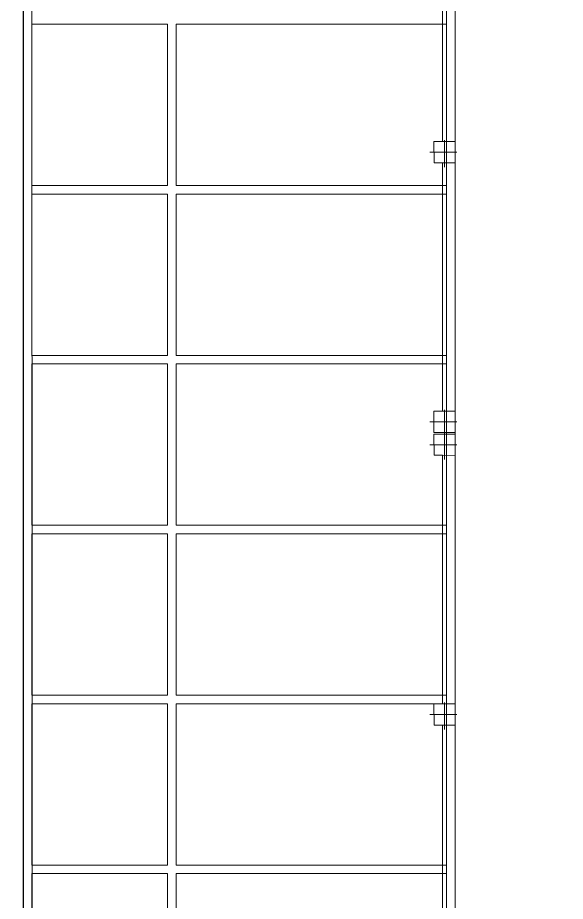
# Model space of a CAD drawing. Header units: metres. Extents: x 349703 to 349913, y 9282546 to 9282694.
# Drawn here: x 349810.88 to 349817.33, y 9282617.11 to 9282627.51 of the extents above; entities that cross this region are included whole.
import ezdxf

# ---------------------------------------------------------------- set-up
doc = ezdxf.new("R2010")
doc.units = ezdxf.units.M
doc.header["$LTSCALE"] = 0.25
doc.linetypes.add('DASHDOT', pattern=[3.556, 2.54, -0.508, 0, -0.508])
doc.layers.add('ARQ-FONDO', color=253, linetype='CONTINUOUS', lineweight=9)
doc.layers.add('CUNETAS-RED', color=5, linetype='CONTINUOUS', lineweight=18)

# ---------------------------------------------------------------- blocks, each defined once
blk = doc.blocks.new('CAMINO POZO')
at = {"layer": 'ARQ-FONDO', "lineweight": 0, "elevation": 210.136}
blk.add_lwpolyline([(349942.782, 9282603.742), (349942.903, 9282603.742), (349942.903, 9282602.992), (349947.203, 9282602.992), (349947.203, 9282603.742), (349947.453, 9282603.742), (349947.453, 9282602.992), (349947.867, 9282602.992), (349947.867, 9282677.538), (349941.192, 9282677.538), (349941.192, 9282656.327), (349930.531, 9282656.327), (349930.531, 9282643.117), (349942.778, 9282643.117), (349942.782, 9282603.742)], dxfattribs=at)
blk.add_lwpolyline([(349942.882, 9282603.842), (349943.003, 9282603.842), (349943.003, 9282603.092), (349947.103, 9282603.092), (349947.103, 9282603.842), (349947.553, 9282603.842), (349947.553, 9282603.092), (349947.767, 9282603.092), (349947.767, 9282677.438), (349941.292, 9282677.438), (349941.292, 9282656.227), (349930.631, 9282656.227), (349930.631, 9282643.217), (349942.878, 9282643.217)], close=True, dxfattribs=at)
at = {"layer": 'ARQ-FONDO', "elevation": 210.136}
for points in [[(349942.88, 9282627.438), (349944.479, 9282627.438), (349944.479, 9282625.538), (349942.88, 9282625.538)], [(349944.579, 9282627.438), (349947.767, 9282627.438), (349947.767, 9282625.538), (349944.579, 9282625.538)], [(349942.88, 9282625.438), (349944.479, 9282625.438), (349944.479, 9282623.538), (349942.88, 9282623.538)], [(349944.579, 9282625.438), (349947.767, 9282625.438), (349947.767, 9282623.538), (349944.579, 9282623.538)], [(349942.88, 9282623.438), (349944.479, 9282623.438), (349944.479, 9282621.538), (349942.88, 9282621.538)], [(349944.579, 9282623.438), (349947.767, 9282623.438), (349947.767, 9282621.538), (349944.579, 9282621.538)], [(349942.88, 9282621.438), (349944.479, 9282621.438), (349944.479, 9282619.538), (349942.88, 9282619.538)], [(349944.579, 9282621.438), (349947.767, 9282621.438), (349947.767, 9282619.538), (349944.579, 9282619.538)], [(349942.881, 9282619.438), (349944.479, 9282619.438), (349944.479, 9282617.538), (349942.881, 9282617.538)], [(349944.579, 9282619.438), (349947.767, 9282619.438), (349947.767, 9282617.538), (349944.579, 9282617.538)], [(349942.881, 9282617.438), (349944.479, 9282617.438), (349944.479, 9282615.538), (349942.881, 9282615.538)], [(349944.579, 9282617.438), (349947.767, 9282617.438), (349947.767, 9282615.538), (349944.579, 9282615.538)]]:
    blk.add_lwpolyline(points, close=True, dxfattribs=at)
blk = doc.blocks.new('cp1-flat-2')
at = {"layer": 'ARQ-FONDO', "linetype": 'DASHDOT', "ltscale": 0.5}
for p, q in [((889467.785, -9185120.998), (889467.74, -9185120.651)), ((889467.936, -9185120.802), (889467.589, -9185120.848)), ((889464.639, -9185121.41), (889464.593, -9185121.063)), ((889464.79, -9185121.214), (889464.443, -9185121.259)), ((889461.466, -9185121.825), (889461.42, -9185121.478)), ((889461.617, -9185121.629), (889461.27, -9185121.674)), ((889458.316, -9185122.237), (889458.27, -9185121.89)), ((889458.467, -9185122.041), (889458.12, -9185122.086))]:
    blk.add_line(p, q, dxfattribs=at)
at = {"layer": 'ARQ-FONDO'}
for points in [[(889467.903, -9185120.933), (889467.87, -9185120.685), (889458.153, -9185121.956), (889458.185, -9185122.204), (889458.433, -9185122.171), (889458.42, -9185122.072), (889461.322, -9185121.693), (889461.335, -9185121.792), (889461.583, -9185121.759), (889461.57, -9185121.66), (889464.495, -9185121.278), (889464.508, -9185121.377), (889464.756, -9185121.344), (889464.743, -9185121.245), (889467.642, -9185120.866), (889467.655, -9185120.965)], [(889467.87, -9185120.685), (889467.622, -9185120.717), (889467.655, -9185120.965), (889467.903, -9185120.933)], [(889464.724, -9185121.096), (889464.476, -9185121.129), (889464.508, -9185121.377), (889464.756, -9185121.344)], [(889461.551, -9185121.511), (889461.303, -9185121.544), (889461.335, -9185121.792), (889461.583, -9185121.759)], [(889458.401, -9185121.924), (889458.153, -9185121.956), (889458.185, -9185122.204), (889458.433, -9185122.171)]]:
    blk.add_lwpolyline(points, close=True, dxfattribs=at)
blk = doc.blocks.new('CERCO PERIMETRICO')
at = {"layer": 'ARQ-FONDO', "rotation": 262.5462150516844}
for p in [(9573031.609, 8973021.281, 210.136), (9573031.609, 8973011.461, 210.136)]:
    blk.add_blockref('cp1-flat-2', p, dxfattribs=at)
blk = doc.blocks.new('drenaje')
at = {"layer": 'CUNETAS-RED', "lineweight": 30}
blk.add_line((92.785, -32.921), (92.785, -63.224, -25514.15), dxfattribs=at)

msp = doc.modelspace()

# ---------------------------------------------------------------- block references
at = {"layer": 'ARQ-FONDO'}
for name, p in [('CERCO PERIMETRICO', (-323.294, 0, -210.136)), ('CAMINO POZO', (-131.837, 0, -210.136))]:
    msp.add_blockref(name, p, dxfattribs=at)
at = {"layer": 'CUNETAS-RED', "lineweight": 30}
msp.add_blockref('drenaje', (349718.156, 9282675.538), dxfattribs=at)

doc.saveas('drawing.dxf')
